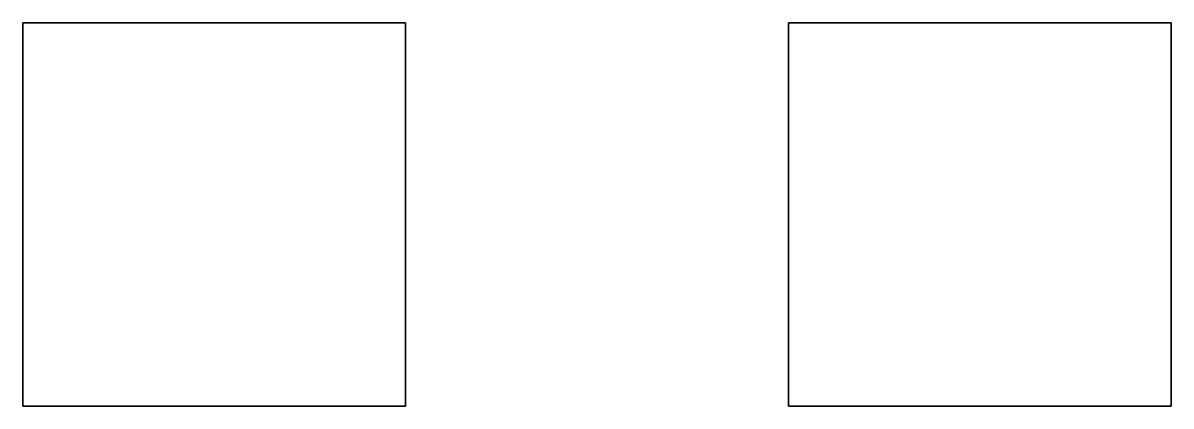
# Model space of a CAD drawing. Header units: millimetres. Extents: x -3 to 2.7, y -37.1 to 19.1.
# Drawn here: x -3 to 0, y -37.12 to -36.12 of the extents above; entities that cross this region are included whole.
import ezdxf

# ---------------------------------------------------------------- set-up
doc = ezdxf.new("R2010")
doc.units = ezdxf.units.MM

msp = doc.modelspace()

# ---------------------------------------------------------------- linework, layer by layer
for points in [[(-3, -37.12), (-3, -36.12), (-2, -36.12), (-2, -37.12)], [(-2, -37.12), (-2, -36.12), (-3, -36.12), (-3, -37.12)], [(0, -36.12, 1), (0, -36.12), (-1, -36.12), (-1, -36.12, 1)], [(-1, -36.12, 1), (-1, -36.12), (-1, -37.12), (-1, -37.12, 1)], [(-1, -37.12), (-1, -36.12), (0, -36.12), (0, -37.12)], [(0, -37.12, 1), (0, -36.12, 1), (-1, -36.12, 1), (-1, -37.12, 1)], [(0, -37.12), (0, -36.12), (0, -36.12, 1), (0, -37.12, 1)], [(-1, -37.12, 1), (-1, -37.12), (0, -37.12), (0, -37.12, 1)]]:
    msp.add_3dface(points)

doc.saveas('drawing.dxf')
